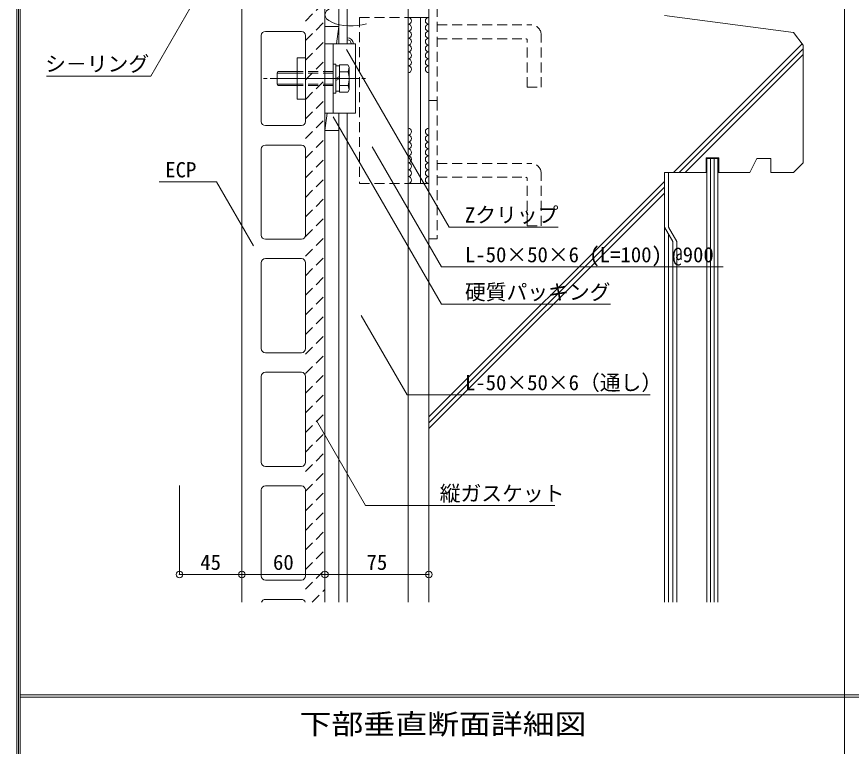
# Model space of a CAD drawing. Units: millimetres at full size, sheet at 1:6; details may follow other scales. Extents: x -1209 to 1209, y -852 to 852.
# Drawn here: x -1209 to -607, y -11 to 516 of the extents above; entities that cross this region are included whole.
import ezdxf
from ezdxf.enums import TextEntityAlignment as Align

# ---------------------------------------------------------------- set-up
doc = ezdxf.new("R2010")
doc.units = ezdxf.units.MM
doc.header["$LTSCALE"] = 6
doc.header["$PDMODE"] = 32
doc.header["$PDSIZE"] = 4.8
doc.linetypes.add('DASHED1', pattern=[1.8, 1.2, -0.6])
for name, color, linetype, lineweight in [('0-0_WAKU', 7, 'Continuous', 5), ('0-1_AL', 5, 'Continuous', 5), ('0-2_SUNPO', 7, 'Continuous', 5), ('0-3_STEEL', 6, 'Continuous', 5), ('0-4_KANAMONO', 6, 'Continuous', 5), ('0-5_FUKUSIZA', 3, 'Continuous', 5), ('0-7_KUTAI', 4, 'Continuous', 5)]:
    doc.layers.add(name, color=color, linetype=linetype, lineweight=lineweight)
doc.styles.add('ＭＳ ゴシック', font='')
doc.styles.get('ＭＳ ゴシック').set_extended_font_data('MS Gothic')

msp = doc.modelspace()

# ---------------------------------------------------------------- linework, layer by layer
at = {"layer": '0-0_WAKU'}
for p, q in [((-1209.414, -852.414), (-1209.414, 852.414)), ((-1208.207, -851.207), (-1208.207, 851.207)), ((-1207, -850), (-1207, 850)), ((-612, 850), (-612, -799)), ((-1207, 26.35), (1207, 26.35)), ((-1207, 24.65), (1207, 24.65))]:
    msp.add_line(p, q, dxfattribs=at)
at = {"layer": '0-1_AL'}
for p, q in [((-1046.965, 593.145), (-1046.965, 93.145)), ((-986.965, 593.145), (-986.965, 93.145)), ((-1032.967, 502.146), (-1032.967, 440.145)), ((-1029.967, 505.146), (-1003.966, 505.146)), ((-1000.966, 502.146), (-1000.966, 440.145)), ((-1029.967, 437.145), (-1003.966, 437.145)), ((-1029.967, 423.144), (-1003.966, 423.144)), ((-1032.967, 420.144), (-1032.967, 358.146)), ((-1000.966, 420.144), (-1000.966, 358.146)), ((-1029.967, 355.146), (-1003.966, 355.146)), ((-1032.967, 338.145), (-1032.967, 276.145)), ((-1029.967, 341.145), (-1003.966, 341.145)), ((-1000.966, 338.145), (-1000.966, 276.145)), ((-1029.967, 273.145), (-1003.966, 273.145)), ((-1029.967, 259.144), (-1003.966, 259.144)), ((-1032.967, 256.144), (-1032.967, 194.145)), ((-1000.966, 256.144), (-1000.966, 194.145)), ((-1029.967, 191.145), (-1003.966, 191.145)), ((-1029.967, 177.144), (-1003.966, 177.144)), ((-1032.967, 174.144), (-1032.967, 112.144)), ((-1000.966, 174.144), (-1000.966, 112.144)), ((-1029.967, 109.144), (-1003.966, 109.144)), ((-1029.967, 95.143), (-1003.966, 95.143))]:
    msp.add_line(p, q, dxfattribs=at)
for centre, start, end in [((-1029.967, 502.146), 90, 180), ((-1003.966, 502.146), 0, 90), ((-1029.967, 440.145), 180, 270), ((-1003.966, 440.145), 270, 0), ((-1029.967, 420.144), 90, 180), ((-1003.966, 420.144), 0, 90), ((-1029.967, 358.146), 180, 270), ((-1003.966, 358.146), 270, 0), ((-1029.967, 338.145), 90, 180), ((-1003.966, 338.145), 0, 90), ((-1029.967, 276.145), 180, 270), ((-1003.966, 276.145), 270, 0), ((-1029.967, 256.144), 90, 180), ((-1003.966, 256.144), 0, 90), ((-1029.967, 194.145), 180, 270), ((-1003.966, 194.145), 270, 0), ((-1029.967, 174.144), 90, 180), ((-1003.966, 174.144), 0, 90), ((-1029.967, 112.144), 180, 270), ((-1003.966, 112.144), 270, 0), ((-1029.967, 92.143), 90, 160.49448), ((-1003.966, 92.143), 19.50552, 90)]:
    msp.add_arc(centre, 3, start, end, dxfattribs=at)
at = {"layer": '0-2_SUNPO'}
for p, q in [((-1059.951, 564.323), (-1112.693, 472.972)), ((-971.32, 492.223), (-897.244, 363.921)), ((-1112.693, 472.972), (-1187.973, 472.972)), ((-980.972, 443.492), (-902.855, 308.189)), ((-952.832, 421.763), (-902.855, 335.2)), ((-1065.178, 396.485), (-1106.682, 396.485)), ((-1065.178, 396.485), (-1038.565, 350.391)), ((-897.244, 363.921), (-818.543, 363.921)), ((-902.855, 335.2), (-699.591, 335.2)), ((-902.855, 308.189), (-780.955, 308.189)), ((-960.717, 300.068), (-927.689, 242.861)), ((-927.689, 242.861), (-752.391, 242.861)), ((-993.125, 224.268), (-957.673, 162.864)), ((-1091.953, 113.145), (-1091.953, 177.287)), ((-821.069, 162.864), (-957.673, 162.864)), ((-1091.953, 113.145), (-1046.953, 113.145))]:
    msp.add_line(p, q, dxfattribs=at)
msp.add_lwpolyline([(-1046.953, 113.145), (-986.953, 113.145), (-911.953, 113.145)], dxfattribs=at)
for p in [(-1091.953, 113.145), (-1046.953, 113.145), (-986.953, 113.145), (-911.953, 113.145)]:
    msp.add_point(p, dxfattribs=at)
at = {"layer": '0-3_STEEL'}
for p, q in [((-976.978, 583.146), (-976.978, 496.146)), ((-970.978, 583.146), (-970.978, 496.146)), ((-926.977, 583.146), (-926.977, 93.145)), ((-926.977, 515.328), (-911.977, 515.328)), ((-917.977, 515.328), (-917.977, 395.329)), ((-976.978, 446.145), (-976.978, 93.145)), ((-970.978, 446.145), (-970.978, 93.145)), ((-926.977, 395.329), (-911.977, 395.329))]:
    msp.add_line(p, q, dxfattribs=at)
at = {"layer": '0-3_STEEL', "linetype": 'DASHED1'}
for p, q in [((-911.953, 555.326), (-911.953, 455.328)), ((-905.971, 555.326), (-905.971, 455.328)), ((-911.977, 530.328), (-911.977, 380.329)), ((-961.978, 515.328), (-961.978, 395.329)), ((-961.978, 515.328), (-926.977, 515.328)), ((-905.971, 509.828), (-837.971, 509.828)), ((-905.971, 499.828), (-841.971, 499.828)), ((-840.971, 464.828), (-840.971, 498.828)), ((-911.953, 455.328), (-905.971, 455.328)), ((-911.953, 455.328), (-905.971, 455.328)), ((-911.953, 455.328), (-911.953, 355.33)), ((-905.971, 455.328), (-905.971, 355.33)), ((-905.971, 409.83), (-837.971, 409.83)), ((-905.971, 399.83), (-841.971, 399.83)), ((-840.971, 364.83), (-840.971, 398.83)), ((-961.978, 395.329), (-926.977, 395.329)), ((-911.953, 355.33), (-905.971, 355.33))]:
    msp.add_line(p, q, dxfattribs=at)
for points in [[(-840.971, 464.828), (-830.971, 464.828), (-830.971, 502.828)], [(-840.971, 364.83), (-830.971, 364.83), (-830.971, 402.83)]]:
    msp.add_lwpolyline(points, dxfattribs=at)
for centre, radius in [((-837.971, 502.828), 7), ((-841.971, 498.828), 1), ((-837.971, 402.83), 7), ((-841.971, 398.83), 1)]:
    msp.add_arc(centre, radius, 0, 90, dxfattribs=at)
at = {"layer": '0-4_KANAMONO'}
for p, q in [((-964.978, 496.146), (-986.977, 496.146)), ((-986.977, 496.146), (-986.977, 446.145)), ((-980.995, 446.145), (-980.995, 496.146)), ((-1006.993, 456.144), (-1006.993, 486.144)), ((-1000.978, 486.144), (-1006.993, 486.144)), ((-1000.978, 456.144), (-1000.978, 486.144)), ((-1021.495, 475.146), (-1020.916, 476.145)), ((-1006.996, 476.145), (-1020.916, 476.145)), ((-980.995, 481.644), (-980.995, 460.644)), ((-978.994, 481.644), (-980.995, 481.644)), ((-978.994, 481.644), (-978.994, 460.644)), ((-976.495, 480.345), (-978.994, 480.345)), ((-976.495, 480.96), (-976.495, 461.331)), ((-970.399, 480.96), (-976.495, 480.96)), ((-970.321, 476.052), (-976.495, 476.052)), ((-969.493, 479.397), (-970.399, 480.96)), ((-970.318, 476.052), (-969.493, 479.394)), ((-969.493, 479.394), (-969.493, 462.894)), ((-1028.722, 471.144), (-1031.356, 471.144)), ((-962.623, 471.144), (-1026.382, 471.144)), ((-1006.996, 475.146), (-1021.495, 475.146)), ((-1021.495, 475.146), (-1021.495, 467.145)), ((-976.495, 472.59), (-978.994, 471.144)), ((-976.495, 471.144), (-978.994, 469.701)), ((-957.649, 471.144), (-960.283, 471.144)), ((-1006.996, 467.145), (-1021.495, 467.145)), ((-1021.495, 467.145), (-1020.916, 466.146)), ((-1006.996, 466.146), (-1020.916, 466.146)), ((-970.321, 466.239), (-976.495, 466.239)), ((-970.321, 466.239), (-969.493, 462.897)), ((-978.994, 460.644), (-980.995, 460.644)), ((-976.495, 461.946), (-978.994, 461.946)), ((-970.399, 461.331), (-976.495, 461.331)), ((-969.493, 462.894), (-970.396, 461.331)), ((-1000.978, 456.144), (-1006.993, 456.144))]:
    msp.add_line(p, q, dxfattribs=at)
at = {"layer": '0-4_KANAMONO', "linetype": 'DASHED1'}
for p, q in [((-980.995, 476.145), (-1006.993, 476.145)), ((-980.995, 475.146), (-1006.993, 475.146)), ((-980.995, 467.145), (-1006.993, 467.145)), ((-980.995, 466.146), (-1006.993, 466.146))]:
    msp.add_line(p, q, dxfattribs=at)
at = {"layer": '0-4_KANAMONO'}
msp.add_lwpolyline([(-964.978, 496.146), (-964.978, 446.145), (-986.977, 446.145)], dxfattribs=at)
msp.add_arc((-984.493, 471.144), 15, 340.903, 19.09698, dxfattribs=at)
at = {"layer": '0-5_FUKUSIZA', "linetype": 'DASHED1'}
for p, q in [((-1000.953, 512.67), (-986.953, 526.67)), ((-1000.953, 498.528), (-986.953, 512.528)), ((-1000.953, 484.385), (-986.953, 498.386)), ((-1000.953, 470.243), (-986.953, 484.243)), ((-1000.953, 456.101), (-986.953, 470.101)), ((-1000.953, 441.959), (-986.953, 455.959)), ((-1000.953, 427.817), (-986.953, 441.817)), ((-1000.953, 413.675), (-986.953, 427.675)), ((-1000.953, 399.533), (-986.953, 413.533)), ((-1000.953, 385.391), (-986.953, 399.391)), ((-1000.953, 371.248), (-986.953, 385.249)), ((-1000.953, 357.106), (-986.953, 371.106)), ((-1000.953, 342.964), (-986.953, 356.964)), ((-1000.953, 328.822), (-986.953, 342.822)), ((-1000.953, 314.68), (-986.953, 328.68)), ((-1000.953, 300.538), (-986.953, 314.538)), ((-1000.953, 286.396), (-986.953, 300.396)), ((-1000.953, 272.254), (-986.953, 286.254)), ((-1000.953, 258.111), (-986.953, 272.111)), ((-1000.953, 243.969), (-986.953, 257.969)), ((-1000.953, 229.827), (-986.953, 243.827)), ((-1000.953, 215.685), (-986.953, 229.685)), ((-1000.953, 201.543), (-986.953, 215.543)), ((-1000.953, 187.401), (-986.953, 201.401)), ((-1000.953, 173.259), (-986.953, 187.259)), ((-1000.953, 159.116), (-986.953, 173.116)), ((-1000.953, 144.974), (-986.953, 158.974)), ((-1000.953, 130.832), (-986.953, 144.832)), ((-1000.953, 116.69), (-986.953, 130.69)), ((-1000.953, 102.548), (-986.953, 116.548)), ((-996.214, 93.145), (-986.953, 102.406))]:
    msp.add_line(p, q, dxfattribs=at)
at = {"layer": '0-5_FUKUSIZA'}
for p, q in [((-976.978, 508.646), (-986.977, 508.646)), ((-976.978, 508.646), (-978.645, 496.146)), ((-985.311, 446.145), (-986.977, 433.645)), ((-976.978, 433.645), (-986.977, 433.645))]:
    msp.add_line(p, q, dxfattribs=at)
for centre, radius, start, end in [((-926.977, 512.828), 2.5, 270, 90), ((-911.977, 512.828), 2.5, 90, 270), ((-926.977, 507.828), 2.5, 270, 90), ((-911.977, 507.828), 2.5, 90, 270), ((-970.978, 496.146), 4.5, 0, 90), ((-926.977, 502.828), 2.5, 270, 90), ((-926.977, 497.828), 2.5, 270, 90), ((-911.977, 502.828), 2.5, 90, 270), ((-911.977, 497.828), 2.5, 90, 270), ((-970.978, 496.146), 3, 0, 90), ((-926.977, 492.828), 2.5, 270, 90), ((-911.977, 492.828), 2.5, 90, 270), ((-926.977, 487.828), 2.5, 270, 90), ((-911.977, 487.828), 2.5, 90, 270), ((-926.977, 482.828), 2.5, 270, 90), ((-911.977, 482.828), 2.5, 90, 270), ((-926.977, 477.828), 2.5, 270, 90), ((-911.977, 477.828), 2.5, 90, 270), ((-926.977, 432.829), 2.5, 270, 90), ((-911.977, 432.829), 2.5, 90, 270), ((-926.977, 427.829), 2.5, 270, 90), ((-911.977, 427.829), 2.5, 90, 270), ((-926.977, 422.829), 2.5, 270, 90), ((-911.977, 422.829), 2.5, 90, 270), ((-926.977, 417.829), 2.5, 270, 90), ((-911.977, 417.829), 2.5, 90, 270), ((-926.977, 412.829), 2.5, 270, 90), ((-926.977, 407.829), 2.5, 270, 90), ((-911.977, 412.829), 2.5, 90, 270), ((-911.977, 407.829), 2.5, 90, 270), ((-926.977, 402.829), 2.5, 270, 90), ((-911.977, 402.829), 2.5, 90, 270), ((-926.977, 397.829), 2.5, 270, 90), ((-911.977, 397.829), 2.5, 90, 270)]:
    msp.add_arc(centre, radius, start, end, dxfattribs=at)
msp.add_ellipse((-968.203, 517.147), major_axis=(-18.75, 0), ratio=0.4266, start_param=4.0687591, end_param=8.4974876, dxfattribs=at)
at = {"layer": '0-7_KUTAI'}
for p, q in [((-911.953, 593.145), (-911.953, 93.145)), ((-741.953, 516.723), (-648.893, 504.314)), ((-648.893, 504.314), (-641.954, 495.242)), ((-735.498, 403.391), (-642.688, 496.201)), ((-641.954, 495.242), (-641.954, 410.39)), ((-731.256, 403.391), (-641.954, 492.693)), ((-727.014, 403.391), (-641.954, 488.448)), ((-711.953, 413.991), (-702.753, 413.991)), ((-711.953, 403.391), (-711.953, 413.991)), ((-711.353, 413.391), (-711.353, 403.391)), ((-703.353, 413.391), (-711.353, 413.391)), ((-708.753, 93.145), (-708.753, 413.391)), ((-706.153, 93.145), (-706.153, 413.391)), ((-703.353, 403.391), (-703.353, 413.391)), ((-702.753, 413.991), (-702.753, 403.391)), ((-675.275, 413.39), (-680.277, 403.391)), ((-675.275, 413.39), (-665.276, 413.39)), ((-665.276, 413.39), (-665.276, 403.391)), ((-641.954, 410.39), (-648.953, 403.391)), ((-741.953, 403.391), (-711.953, 403.391)), ((-741.953, 403.391), (-741.953, 93.145)), ((-738.953, 403.391), (-741.953, 403.391)), ((-738.953, 363.783), (-738.953, 403.391)), ((-711.353, 403.391), (-711.953, 403.391)), ((-711.353, 93.145), (-711.353, 403.391)), ((-703.353, 403.391), (-680.277, 403.391)), ((-703.353, 93.145), (-703.353, 403.391)), ((-702.753, 403.391), (-703.353, 403.391)), ((-665.276, 403.391), (-648.953, 403.391)), ((-911.953, 226.936), (-741.953, 396.936)), ((-911.953, 222.694), (-741.953, 392.694)), ((-911.953, 218.457), (-741.953, 388.452)), ((-735.953, 353.391), (-741.952, 363.78)), ((-732.953, 353.391), (-738.953, 363.783)), ((-738.953, 93.145), (-738.953, 358.587)), ((-735.953, 93.145), (-735.953, 353.391)), ((-732.953, 93.145), (-732.953, 353.391))]:
    msp.add_line(p, q, dxfattribs=at)

# ---------------------------------------------------------------- texts
at = {"layer": '0-0_WAKU', "style": 'ＭＳ ゴシック', "width": 1.15}
msp.add_text('下部垂直断面詳細図', height=14.66, dxfattribs=at).set_placement((-1005.25, -6.6), align=Align.BOTTOM_LEFT)
at = {"layer": '0-2_SUNPO', "style": 'ＭＳ ゴシック'}
for s, p in [('シ－リング', (-1188.853, 472.972)), ('ECP', (-1102.219, 396.485)), ('Zクリップ ', (-885.955, 363.921)), ('L-50×50×6 (L=100) @900', (-885.955, 335.2)), ('硬質パッキング', (-885.955, 308.189)), ('L-50×50×6（通し）', (-885.955, 242.861)), ('縦ガスケット', (-904.138, 162.864)), ('45', (-1076.953, 113.145)), ('60', (-1024.453, 113.145)), ('75', (-956.953, 113.145))]:
    msp.add_text(s, height=11, dxfattribs=at).set_placement(p, align=Align.BOTTOM_LEFT)

doc.saveas('drawing.dxf')
